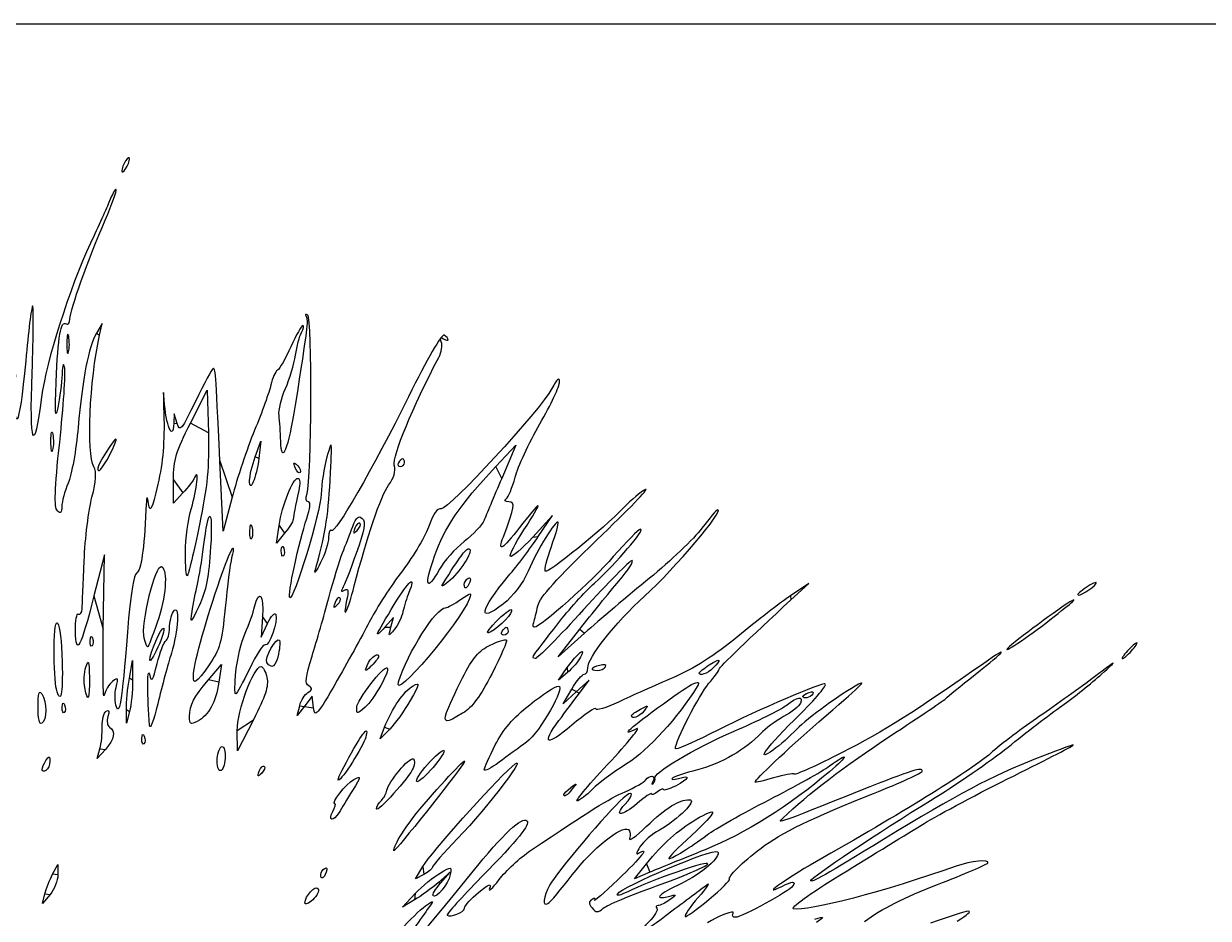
# Model space of a CAD drawing. Extents: x 759 to 1343, y 121 to 552.
# Drawn here: x 1064.9 to 1245.8, y 415.6 to 552.3 of the extents above; entities that cross this region are included whole.
import ezdxf

# ---------------------------------------------------------------- set-up
doc = ezdxf.new("R2010")
doc.units = 0
doc.layers.add('Ebene_1', color=7, linetype='CONTINUOUS')

msp = doc.modelspace()

# ---------------------------------------------------------------- linework, layer by layer
at = {"layer": 'Ebene_1', "color": 7}
for points in [[(759.149696, 336.765508), (759.149696, 552.287068), (1051.22584, 552.287068), (1343.30192, 552.287068), (1343.30192, 336.765508), (1343.30192, 121.243956), (1051.22584, 121.243956), (759.149696, 121.243956), (759.149696, 336.765508), (759.149696, 336.765508)], [(1081.02328, 531.632916), (1081.02328, 531.632916)], [(1076.44784, 504.69254), (1076.84264, 506.488556), (1075.96648, 504.991876)], [(1071.73616, 504.536076), (1071.7364, 504.536076)], [(1090.32144, 491.254252), (1092.90752, 496.311284), (1093.08112, 489.788908)], [(1088.30672, 491.222444), (1087.8532, 492.719124), (1087.7924, 491.25238)], [(1069.02584, 488.528572), (1069.02552, 488.528572)], [(1100.24392, 486.133892), (1101.0976, 488.528572), (1100.78344, 485.8921)], [(1136.95808, 484.637196), (1140.01896, 487.929892), (1137.87096, 482.841188)], [(1077.99944, 486.43326), (1077.99944, 486.43326)], [(1096.69912, 479.944204), (1095.33808, 474.758988), (1094.82608, 485.535068)], [(1123.02784, 485.235916), (1123.02784, 485.235916)], [(1106.33344, 484.461724), (1106.33344, 484.461724)], [(1089.19368, 480.622516), (1087.73536, 479.074316), (1087.73536, 482.635764)], [(1099.36192, 482.541868), (1099.36192, 482.541868)], [(1116.21696, 475.972356), (1116.21696, 475.972356)], [(1143.46552, 473.946804), (1145.6472, 477.153676), (1142.61312, 473.860988)], [(1099.41544, 474.75914), (1099.41528, 474.75914)], [(1104.72552, 474.459804), (1103.488, 472.963132), (1103.87952, 475.657148), (1103.87952, 475.657148)], [(1077.02344, 459.79222), (1077.18704, 471.166964), (1075.59632, 464.880916)], [(1089.56744, 471.516324), (1089.56744, 471.516324)], [(1104.21272, 471.81566), (1104.21264, 471.81566)], [(1127.62176, 470.955172), (1127.62176, 470.955172)], [(1128.88064, 466.677108), (1128.88064, 466.677108)], [(1132.15528, 466.641732), (1132.15528, 466.641748)], [(1182.04808, 464.272356), (1184.78632, 466.793772), (1181.97792, 464.895756)], [(1228.64224, 466.742428), (1228.64224, 466.742428)], [(1113.17448, 464.597612), (1113.17448, 464.597612)], [(1090.57984, 462.486412), (1090.57984, 462.486412)], [(1101.3376, 461.738076), (1101.1232, 458.595052), (1102.11848, 460.690396)], [(1120.94768, 460.091724), (1121.36448, 461.588404), (1120.02008, 460.091724)], [(1136.9816, 460.905676), (1136.9816, 460.905676)], [(1150.53832, 459.193548), (1146.51008, 455.601516), (1149.79168, 459.79222)], [(1221.6036, 461.211516), (1221.6036, 461.211516)], [(1075.00512, 458.046268), (1075.00504, 458.046268)], [(1083.26752, 458.416356), (1083.26752, 458.416356)], [(1118.92888, 459.193724), (1118.92888, 459.193724)], [(1137.93592, 459.49306), (1137.93592, 459.49306)], [(1234.07768, 456.499708), (1234.07768, 456.499708)], [(1081.01088, 452.30898), (1081.49808, 455.003004), (1081.49808, 452.009644)], [(1084.12736, 455.07958), (1084.12736, 455.07958)], [(1093.08344, 452.053284), (1095.0848, 454.404332), (1094.68496, 451.710308)], [(1102.0184, 454.73002), (1102.0184, 454.73002)], [(1117.55144, 454.703692), (1117.55144, 454.703692)], [(1090.77784, 452.671596), (1090.77784, 452.671596)], [(1097.29088, 453.356676), (1097.29048, 453.356676)], [(1147.91736, 453.200316), (1146.52896, 452.009668), (1147.88936, 453.937244), (1147.88936, 453.937244)], [(1153.72168, 454.049196), (1153.72168, 454.049196)], [(1168.05624, 453.138156), (1168.05624, 453.138156)], [(1069.8704, 450.638916), (1069.8704, 450.638916)], [(1074.18632, 450.88046), (1074.18632, 450.88046)], [(1122.12176, 451.76158), (1122.12176, 451.76158)], [(1149.7496, 450.03674), (1151.22248, 452.009492), (1149.23552, 450.213484), (1147.24856, 448.417468), (1148.58336, 450.662484)], [(1109.12848, 447.795284), (1108.9236, 449.567772), (1107.78368, 448.09462), (1106.64376, 446.621452), (1107.0208, 448.118132)], [(1183.87704, 449.550932), (1183.87704, 449.550932)], [(1067.05592, 447.933284), (1067.05592, 447.933284)], [(1070.74568, 447.868836), (1070.7456, 447.868836)], [(1081.03776, 447.220276), (1080.57328, 445.424268), (1080.54608, 447.519612), (1080.55056, 447.519612)], [(1115.726, 447.814172), (1115.726, 447.814196)], [(1129.45584, 447.070612), (1129.45584, 447.070612)], [(1084.08584, 445.124932), (1084.08584, 445.124932)], [(1090.21208, 446.450876), (1090.21208, 446.450876)], [(1099.9584, 445.965884), (1097.52224, 441.233596), (1097.49664, 444.304276), (1097.49672, 444.304276)], [(1157.71192, 446.600548), (1157.71192, 446.600548)], [(1120.7724, 444.52626), (1119.3124, 443.02958), (1119.99336, 444.818924), (1119.99336, 444.818924)], [(1077.34472, 441.449604), (1076.08152, 440.036276), (1076.50392, 441.532948), (1076.50392, 441.532948)], [(1082.91544, 443.079452), (1082.91544, 443.079452)], [(1114.52728, 440.18594), (1114.52728, 440.18594)], [(1067.6644, 438.354596), (1067.6644, 438.354596)], [(1094.42872, 439.666276), (1094.42872, 439.666276)], [(1100.85704, 438.116412), (1100.85704, 438.116412)], [(1135.21728, 438.318876), (1135.21728, 438.318876)], [(1154.06096, 439.138268), (1154.06096, 439.138268)], [(1124.87616, 436.602708), (1124.87616, 436.602708)], [(1147.36752, 434.574932), (1147.36752, 434.574932)], [(1112.07504, 431.954212), (1112.07504, 431.954212)], [(1118.76856, 432.371964), (1118.7684, 432.371964)], [(1122.06296, 427.6643), (1122.06296, 427.6643)], [(1069.27904, 422.359188), (1070.0816, 423.87214), (1070.0896, 422.292116)], [(1126.00152, 422.339236), (1124.71576, 421.662212), (1125.84944, 423.566716), (1125.84944, 423.566716)], [(1160.51624, 422.6905), (1158.14832, 421.68994), (1160.00344, 423.978388), (1160.00328, 423.978388)], [(1110.24952, 422.340132), (1110.24952, 422.340132)], [(1128.5504, 421.030812), (1130.02112, 422.674796), (1128.19784, 421.105948)], [(1068.90784, 419.298764), (1067.7224, 417.885428), (1068.10152, 419.365828), (1068.09728, 419.365828)], [(1107.8156, 417.977556), (1107.8156, 417.977556)], [(1124.54912, 418.449364), (1122.7236, 417.36162), (1124.68296, 419.429532), (1124.68296, 419.429532)]]:
    msp.add_lwpolyline(points, close=True, dxfattribs=at)
for points in [[(1081.02328, 531.632916), (1081.02328, 531.962188), (1080.75784, 531.827484), (1080.43344, 531.33358)], [(1080.43344, 531.33358), (1080.10904, 530.839676), (1079.8436, 530.166172), (1079.8436, 529.836908)], [(1080.43344, 530.136244), (1080.75784, 530.630148), (1081.02328, 531.303652), (1081.02328, 531.632916)], [(1079.8436, 529.836908), (1079.8436, 529.507636), (1080.10904, 529.64234), (1080.43344, 530.136244)], [(1077.31696, 522.292524), (1078.37224, 524.728604), (1079.13056, 526.8251), (1079.00216, 526.95142)], [(1079.00216, 526.95142), (1078.87376, 527.07774), (1078.41096, 526.2969), (1077.9736, 525.21622)], [(1077.9736, 525.21622), (1077.53632, 524.135532), (1076.23392, 521.230828), (1075.07936, 518.761308)], [(1071.92448, 507.201564), (1071.94048, 508.522356), (1074.712, 516.279116), (1077.31696, 522.292524)], [(1075.07936, 518.761308), (1071.87024, 511.897284), (1068.27784, 500.60574), (1067.59264, 495.229252)], [(1066.21984, 509.1673), (1066.04216, 508.994268), (1065.56968, 505.222644), (1065.16976, 500.785908)], [(1066.15184, 499.005164), (1066.36696, 504.767372), (1066.3976, 509.340332), (1066.21984, 509.1673)], [(1069.81648, 497.508492), (1070.12832, 504.643148), (1070.5312, 506.957876), (1071.37216, 506.446492)], [(1071.37216, 506.446492), (1071.6688, 506.266124), (1071.91736, 506.605908), (1071.92448, 507.201564)], [(1107.99144, 507.585468), (1108.352, 507.01146), (1108.21024, 505.85394), (1106.33048, 494.029228)], [(1108.2512, 507.788908), (1107.90632, 507.998636), (1107.78944, 507.907084), (1107.99144, 507.585468)], [(1108.14368, 480.530908), (1108.85104, 482.723756), (1108.94832, 507.365044), (1108.2512, 507.788908)], [(1071.7364, 504.536076), (1071.59088, 505.280772), (1071.46624, 504.81246), (1071.45952, 503.49538)], [(1075.96648, 504.991876), (1074.78168, 502.967796), (1073.85184, 498.170876), (1073.18128, 490.623772)], [(1107.49584, 506.18922), (1107.29832, 506.18922), (1106.48176, 504.732276), (1105.68136, 502.951572)], [(1106.38248, 501.64366), (1106.5912, 502.991276), (1107.00792, 504.565324), (1107.30848, 505.14154)], [(1107.30848, 505.14154), (1107.60904, 505.717764), (1107.69336, 506.18922), (1107.49584, 506.18922)], [(1129.08872, 504.705092), (1128.72104, 504.928692), (1126.45288, 501.02554), (1123.63, 495.311356)], [(1071.45952, 503.49538), (1071.45152, 502.178308), (1071.57184, 501.569012), (1071.72416, 502.141396)], [(1071.72416, 502.141396), (1071.87648, 502.713772), (1071.882, 503.79138), (1071.73616, 504.536076)], [(1075.58064, 484.603588), (1074.44512, 486.6911), (1074.92272, 497.753628), (1076.44784, 504.69254)], [(1128.26512, 501.324668), (1128.67648, 502.106492), (1128.85128, 503.160948), (1128.6536, 503.667892)], [(1128.6536, 503.667892), (1128.41768, 504.272716), (1128.5388, 504.440788), (1129.006, 504.156748)], [(1129.006, 504.156748), (1129.39752, 503.918668), (1129.71784, 503.858572), (1129.71784, 504.023204)], [(1129.71784, 504.023204), (1129.71784, 504.187844), (1129.43472, 504.494692), (1129.08872, 504.705092)], [(1105.68136, 502.951572), (1104.88096, 501.17086), (1103.95872, 499.551364), (1103.63192, 499.352676)], [(1104.84472, 496.554956), (1105.48168, 498.006124), (1106.17368, 500.296036), (1106.38248, 501.64366)], [(1121.46648, 484.867284), (1121.14304, 486.135092), (1124.32288, 493.832532), (1128.26512, 501.324668)], [(1065.16976, 500.785908), (1064.19536, 489.975268), (1063.2184, 488.63366), (1063.65504, 498.705828)], [(1070.3664, 488.389844), (1070.94224, 493.792724), (1071.28896, 498.862892), (1071.1368, 499.656892)], [(1071.1368, 499.656892), (1070.94672, 500.649004), (1070.82024, 500.351556), (1070.73232, 498.705828)], [(1093.81688, 499.596788), (1093.64952, 499.592788), (1092.44328, 497.37034), (1091.1364, 494.657748)], [(1094.82608, 485.535068), (1094.14384, 499.894004), (1094.16464, 499.604844), (1093.81688, 499.596788)], [(1067.59264, 495.229252), (1066.42952, 486.103396), (1065.73784, 487.916244), (1066.15184, 499.005164)], [(1070.73232, 498.705828), (1070.66192, 497.388756), (1070.36232, 495.098836), (1070.06656, 493.617124)], [(1103.63192, 499.352676), (1103.3052, 499.153996), (1102.84872, 498.144052), (1102.61744, 497.108364)], [(1143.71408, 491.166796), (1145.38696, 494.086412), (1146.74352, 496.977076), (1146.72872, 497.590508)], [(1146.72872, 497.590508), (1146.71032, 498.339836), (1146.32368, 498.001908), (1145.54936, 496.56074)], [(1070.06656, 493.617124), (1069.67576, 491.65962), (1069.60744, 492.723452), (1069.81648, 497.508492)], [(1086.32288, 494.814468), (1086.18328, 496.954716), (1086.15728, 496.011812), (1086.26528, 492.719124)], [(1102.61744, 497.108364), (1102.38624, 496.072676), (1101.26632, 492.953724), (1100.12864, 490.177356)], [(1103.87312, 492.419788), (1103.77048, 493.242956), (1104.20768, 495.10378), (1104.84472, 496.554956)], [(1145.54936, 496.56074), (1143.7896, 493.285444), (1129.7308, 478.004284), (1128.64848, 478.190396)], [(1087.7924, 491.25238), (1087.67064, 488.306908), (1086.57408, 490.964996), (1086.32288, 494.814468)], [(1091.1364, 494.657748), (1089.00304, 490.229732), (1088.71384, 489.8787), (1088.30672, 491.222444)], [(1106.33048, 494.029228), (1105.2544, 487.260116), (1104.23896, 484.722932), (1104.12904, 488.52842)], [(1123.63, 495.311356), (1118.17208, 484.263444), (1112.432, 474.30462), (1111.85128, 474.875956)], [(1086.26528, 492.719124), (1086.40408, 488.483868), (1086.13768, 485.331252), (1085.35472, 481.943044)], [(1104.12904, 488.52842), (1104.09064, 489.8455), (1103.97576, 491.596612), (1103.87312, 492.419788)], [(1073.18128, 490.623772), (1072.87416, 487.166444), (1072.18896, 483.336124), (1071.65864, 482.11194)], [(1087.73536, 482.635764), (1087.73536, 485.633324), (1088.1448, 486.997892), (1090.32144, 491.254252)], [(1139.92112, 483.002724), (1140.3344, 484.573348), (1142.04128, 488.247188), (1143.71408, 491.166796)], [(1069.29048, 487.174588), (1069.13816, 486.602204), (1069.01904, 487.211548), (1069.02584, 488.528572)], [(1069.02552, 488.528572), (1069.03352, 489.845652), (1069.15688, 490.313964), (1069.30248, 489.569268)], [(1069.30248, 489.569268), (1069.448, 488.82458), (1069.44248, 487.746972), (1069.29048, 487.174588)], [(1078.97424, 488.82794), (1078.64368, 488.82794), (1076.174, 484.937532), (1076.174, 484.416916)], [(1077.99944, 486.43326), (1078.6824, 487.750332), (1079.12104, 488.82794), (1078.97424, 488.82794)], [(1093.08112, 489.788908), (1093.21744, 484.66842), (1092.92288, 481.655052), (1091.71096, 475.768972)], [(1100.12864, 490.177356), (1098.99104, 487.400988), (1097.44776, 482.796068), (1096.69912, 479.944204)], [(1111.66976, 482.562172), (1111.99744, 488.859756), (1111.97784, 489.005196), (1111.1872, 486.13374)], [(1070.00696, 477.88998), (1069.49592, 478.392788), (1069.58816, 481.087972), (1070.3664, 488.389844)], [(1076.174, 484.416916), (1076.174, 483.475252), (1076.85664, 484.229268), (1077.99944, 486.43326)], [(1100.78344, 485.8921), (1100.4396, 483.006292), (1099.31008, 480.344116), (1099.36192, 482.541868)], [(1099.36192, 482.541868), (1099.37712, 483.200404), (1099.7744, 484.816812), (1100.24392, 486.133892)], [(1106.33344, 484.461724), (1106.00328, 485.314948), (1106.07312, 485.383716), (1106.67408, 484.79686)], [(1111.1872, 486.13374), (1110.73384, 484.487396), (1110.33816, 481.928076), (1110.30784, 480.446364)], [(1122.11512, 485.235916), (1121.90832, 484.906652), (1122.02904, 484.637244), (1122.38344, 484.637244)], [(1122.75952, 485.834588), (1122.61192, 485.834588), (1122.322, 485.565188), (1122.11512, 485.235916)], [(1122.38344, 484.637244), (1122.73792, 484.637244), (1123.02784, 484.906652), (1123.02784, 485.235916)], [(1123.02784, 485.235916), (1123.02784, 485.565188), (1122.90712, 485.834588), (1122.75952, 485.834588)], [(1075.28744, 479.958548), (1075.94736, 482.464124), (1076.03024, 483.777156), (1075.58064, 484.603588)], [(1090.48016, 478.296628), (1091.31328, 480.99878), (1091.7112, 484.773956), (1090.97112, 482.954956)], [(1107.0896, 483.723364), (1106.90224, 483.539044), (1106.562, 483.871308), (1106.33344, 484.461724)], [(1106.67408, 484.79686), (1107.08992, 484.390756), (1107.27688, 483.907692), (1107.0896, 483.723364)], [(1120.60832, 481.786796), (1121.41864, 482.870908), (1121.70944, 483.914756), (1121.46648, 484.867284)], [(1127.62176, 470.955172), (1129.12432, 475.301588), (1131.45576, 478.718196), (1136.95808, 484.637196)], [(1071.65864, 482.11194), (1071.1284, 480.887756), (1070.69456, 479.284812), (1070.69456, 478.549844)], [(1085.35472, 481.943044), (1084.45528, 478.050636), (1084.19248, 477.490036), (1083.95144, 478.949684)], [(1090.97112, 482.954956), (1090.79568, 482.523628), (1089.99576, 481.474028), (1089.19368, 480.622516)], [(1103.87952, 475.657148), (1104.32984, 478.755532), (1105.97032, 482.841204), (1106.764, 482.841204)], [(1106.764, 482.841204), (1107.06088, 482.841204), (1107.11592, 481.999612), (1106.88624, 480.971012)], [(1109.3668, 468.772284), (1110.85776, 473.762548), (1111.37208, 476.841876), (1111.66976, 482.562172)], [(1115.3644, 466.406188), (1117.2248, 473.754644), (1119.4224, 480.200332), (1120.60832, 481.786796)], [(1137.87096, 482.841188), (1136.6896, 480.042396), (1135.48472, 477.172324), (1135.19352, 476.463244)], [(1138.55112, 479.707196), (1138.89128, 479.9491), (1139.50784, 481.432092), (1139.92112, 483.002724)], [(1152.41888, 473.447156), (1157.16888, 477.993948), (1160.50752, 481.45094), (1159.83824, 481.129348)], [(1074.10096, 470.224252), (1074.24752, 473.656996), (1074.78144, 478.037428), (1075.28744, 479.958548)], [(1083.95144, 478.949684), (1083.71096, 480.40546), (1083.632, 480.235332), (1083.53448, 478.051684)], [(1110.30784, 480.446364), (1110.25344, 477.783524), (1106.07256, 463.99822), (1105.49248, 464.568908)], [(1106.88624, 480.971012), (1106.33232, 478.4895), (1106.09584, 477.279868), (1106.02312, 476.555156)], [(1108.35048, 479.24902), (1107.99344, 479.24902), (1107.90568, 479.793036), (1108.14368, 480.530908)], [(1138.94448, 479.258188), (1138.35656, 479.263788), (1138.19176, 479.451676), (1138.55112, 479.707196)], [(1159.83824, 481.129348), (1159.16888, 480.807756), (1157.66288, 479.554796), (1156.49152, 478.34498)], [(1070.69456, 478.549844), (1070.69456, 477.556556), (1070.51808, 477.387172), (1070.00696, 477.88998)], [(1083.53448, 478.051684), (1083.26384, 471.990892), (1082.79864, 468.803196), (1082.1248, 468.393492)], [(1089.56744, 471.516324), (1089.57544, 473.629132), (1089.98176, 476.680276), (1090.48016, 478.296628)], [(1092.34112, 472.364484), (1093.0852, 478.61046), (1093.78224, 478.61046), (1093.4216, 472.364484)], [(1108.10672, 476.704668), (1108.64056, 478.2765), (1108.73376, 479.24902), (1108.35048, 479.24902)], [(1128.64848, 478.190396), (1128.02072, 478.298332), (1127.4192, 477.467436), (1126.8144, 475.656996)], [(1138.12968, 473.933284), (1139.86696, 478.457068), (1139.98816, 479.248732), (1138.94448, 479.258188)], [(1143.41536, 478.650356), (1143.26616, 478.650356), (1142.0016, 477.1615), (1140.60512, 475.341788)], [(1141.2632, 474.961284), (1142.59608, 476.990268), (1143.56456, 478.650356), (1143.41536, 478.650356)], [(1156.49152, 478.34498), (1153.34424, 475.094388), (1144.92936, 468.274164), (1144.53936, 468.657852)], [(1159.70952, 464.855444), (1164.39472, 469.133916), (1171.94264, 478.051684), (1170.87872, 478.051684)], [(1170.87872, 478.051684), (1170.72016, 478.051684), (1169.62488, 476.77202), (1168.4448, 475.207996)], [(1099.41528, 474.75914), (1099.42728, 475.746948), (1099.56408, 476.07858), (1099.7184, 475.496092)], [(1106.02312, 476.555156), (1105.99032, 476.225884), (1105.40616, 475.28298), (1104.72552, 474.459804)], [(1105.49248, 464.568908), (1105.12944, 464.9261), (1106.90376, 473.162956), (1108.10672, 476.704668)], [(1115.11688, 475.475428), (1115.66984, 476.932068), (1116.01888, 477.22786), (1116.57832, 476.71374)], [(1116.21696, 475.972356), (1116.0296, 476.156684), (1115.68936, 475.82442), (1115.46088, 475.233996)], [(1116.57832, 476.71374), (1117.14864, 476.189548), (1116.9424, 474.995852), (1115.65744, 471.383652)], [(1115.80144, 474.89886), (1116.21736, 475.304964), (1116.40432, 475.788036), (1116.21696, 475.972356)], [(1135.19352, 476.463244), (1134.90224, 475.754164), (1133.53688, 474.282836), (1132.15928, 473.193636)], [(1146.47912, 476.128612), (1146.10664, 476.495116), (1143.4068, 472.079956), (1141.9096, 468.655644)], [(1145.46256, 472.43914), (1146.15592, 474.336252), (1146.61336, 475.996516), (1146.47912, 476.128612)], [(1091.71096, 475.768972), (1090.86184, 471.645316), (1090.03072, 468.137188), (1089.864, 467.973132)], [(1099.696, 473.700076), (1099.52928, 473.294756), (1099.40304, 473.771356), (1099.41544, 474.75914)], [(1099.7184, 475.496092), (1099.87264, 474.913604), (1099.86248, 474.105396), (1099.696, 473.700076)], [(1111.85128, 474.875956), (1111.63784, 475.086012), (1111.45592, 474.606828), (1111.44712, 473.8111)], [(1113.56328, 471.4663), (1114.01816, 472.61874), (1114.71728, 474.422852), (1115.11688, 475.475428)], [(1115.46088, 475.233996), (1115.13064, 474.380772), (1115.20048, 474.312012), (1115.80144, 474.89886)], [(1126.8144, 475.656996), (1126.31944, 474.175284), (1124.47024, 471.054332), (1122.7052, 468.72154)], [(1140.60512, 475.341788), (1137.98048, 471.921532), (1137.1828, 471.467692), (1138.12968, 473.933284)], [(1139.20928, 470.920252), (1139.006, 471.113828), (1139.93024, 472.932292), (1141.2632, 474.961284)], [(1152.05304, 466.854388), (1155.42384, 469.911364), (1159.83344, 475.058324), (1159.08168, 475.058324)], [(1159.08168, 475.058324), (1158.77056, 475.058324), (1156.89672, 473.17886), (1154.91768, 470.881732)], [(1168.4448, 475.207996), (1167.26472, 473.643964), (1163.65936, 470.209092), (1160.43288, 467.57494)], [(1091.40824, 466.677108), (1091.686, 467.829548), (1092.10576, 470.388868), (1092.34112, 472.364484)], [(1093.4216, 472.364484), (1093.16352, 467.893908), (1092.71896, 465.619708), (1091.66624, 463.38442)], [(1094.50576, 466.360996), (1096.2932, 471.648468), (1097.42264, 473.958012), (1096.628, 470.700668)], [(1104.21264, 471.81566), (1104.24144, 472.513084), (1104.38608, 472.65494), (1104.58032, 472.177356)], [(1111.44712, 473.8111), (1111.43832, 473.015364), (1110.88624, 471.2867), (1110.22016, 469.96962)], [(1132.15928, 473.193636), (1130.78168, 472.104428), (1129.07152, 470.19262), (1128.35888, 468.945164)], [(1138.93656, 467.960092), (1140.2276, 469.489004), (1142.2656, 472.18302), (1143.46552, 473.946804)], [(1142.61312, 473.860988), (1140.94432, 472.050004), (1139.41264, 470.726676), (1139.20928, 470.920252)], [(1143.3928, 463.384244), (1143.6688, 464.65582), (1146.3044, 467.59418), (1152.41888, 473.447156)], [(1144.53936, 468.657852), (1144.35384, 468.840444), (1144.76928, 470.542028), (1145.46256, 472.43914)], [(1089.864, 467.973132), (1089.69728, 467.809076), (1089.56376, 469.403516), (1089.56744, 471.516324)], [(1096.628, 470.700668), (1096.4048, 469.785572), (1095.96088, 466.33958), (1095.64168, 463.042924)], [(1104.53232, 471.0299), (1104.33008, 470.830972), (1104.18632, 471.184564), (1104.21272, 471.81566)], [(1104.58032, 472.177356), (1104.75608, 471.745196), (1104.73448, 471.228844), (1104.53232, 471.0299)], [(1111.46704, 464.581588), (1112.16504, 467.21574), (1113.10832, 470.31386), (1113.56328, 471.4663)], [(1115.65744, 471.383652), (1114.74672, 468.823612), (1113.79888, 466.406284), (1113.55112, 466.011812)], [(1128.35888, 468.945164), (1126.3284, 465.390732), (1126.004, 466.275396), (1127.62176, 470.955172)], [(1128.88064, 466.677108), (1131.50696, 470.91526), (1132.35184, 472.065148), (1132.83944, 472.065148)], [(1132.83944, 472.065148), (1133.71048, 472.065148), (1131.85784, 468.947708), (1129.99328, 467.27578)], [(1154.91768, 470.881732), (1151.77848, 467.238052), (1143.79472, 460.091548), (1142.86336, 460.091548)], [(1073.78576, 462.899908), (1073.81296, 463.495556), (1073.9544, 466.791516), (1074.10096, 470.224252)], [(1083.26752, 458.416356), (1082.70888, 460.51798), (1085.00504, 469.921316), (1085.93824, 469.35386)], [(1085.93824, 469.35386), (1086.9144, 468.760324), (1086.58632, 464.712988), (1085.24552, 460.806644)], [(1110.22016, 469.96962), (1109.55408, 468.652548), (1109.17008, 468.11374), (1109.3668, 468.772284)], [(1122.7052, 468.72154), (1120.94008, 466.388748), (1118.75232, 463.021228), (1117.84352, 461.238156)], [(1141.9096, 468.655644), (1141.09944, 466.802788), (1139.62264, 464.851332), (1138.14888, 463.686068)], [(1157.78464, 470.268956), (1157.44016, 470.268956), (1154.1092, 466.901436), (1150.38256, 462.785572)], [(1155.74216, 467.125932), (1157.21, 468.854596), (1158.12912, 470.268956), (1157.78464, 470.268956)], [(1082.1248, 468.393492), (1081.70936, 468.140868), (1081.19768, 465.260508), (1080.89704, 461.481612)], [(1121.47488, 463.569188), (1123.72616, 467.277332), (1124.86296, 468.215964), (1123.70128, 465.407468)], [(1129.99328, 467.27578), (1129.0752, 466.452604), (1128.57456, 466.183204), (1128.88064, 466.677108)], [(1132.15528, 466.641748), (1132.15528, 466.95158), (1132.42592, 467.369684), (1132.7568, 467.570852)], [(1132.99592, 467.007508), (1132.59136, 465.970348), (1132.15528, 465.780588), (1132.15528, 466.641732)], [(1132.7568, 467.570852), (1133.10168, 467.780588), (1133.20368, 467.540292), (1132.99592, 467.007508)], [(1138.14888, 463.686068), (1134.06376, 460.456212), (1134.4724, 462.67334), (1138.93656, 467.960092)], [(1146.43688, 460.609084), (1148.04896, 462.704716), (1150.57624, 465.515092), (1152.05304, 466.854388)], [(1149.79168, 459.79222), (1151.59656, 462.0971), (1154.27432, 465.397276), (1155.74216, 467.125932)], [(1160.43288, 467.57494), (1157.2064, 464.940788), (1152.75384, 461.169156), (1150.53832, 459.193548)], [(1228.64224, 466.742428), (1228.86944, 467.104092), (1228.33704, 466.936948), (1227.45912, 466.371028)], [(1090.57984, 462.486412), (1090.75768, 463.638852), (1091.1304, 465.524668), (1091.40824, 466.677108)], [(1090.77784, 452.671596), (1090.77784, 454.123796), (1092.47184, 460.344604), (1094.50576, 466.360996)], [(1100.14032, 463.234748), (1100.80856, 466.009012), (1101.56448, 465.064052), (1101.3376, 461.738076)], [(1113.55112, 466.011812), (1113.25248, 465.536444), (1113.35936, 465.45198), (1113.86816, 465.761324)], [(1114.19528, 464.207484), (1113.45872, 460.828004), (1114.40072, 462.599524), (1115.3644, 466.406188)], [(1113.86816, 465.761324), (1114.45744, 466.119668), (1114.53344, 465.758924), (1114.19528, 464.207484)], [(1123.70128, 465.407468), (1123.3772, 464.62406), (1122.96816, 463.309588), (1122.79216, 462.486412)], [(1131.60056, 464.320108), (1133.19848, 465.43958), (1133.32512, 465.453588), (1132.95368, 464.46978)], [(1225.86304, 465.090524), (1225.86304, 464.65746), (1228.20808, 466.051332), (1228.64224, 466.742428)], [(1227.45912, 466.371028), (1226.58128, 465.8051), (1225.86304, 465.228868), (1225.86304, 465.090524)], [(1069.50736, 456.799036), (1069.52096, 463.193764), (1070.60808, 461.432428), (1070.7524, 454.781844)], [(1075.59632, 464.880916), (1073.592, 456.960628), (1072.84016, 455.525668), (1072.78048, 459.506532)], [(1087.73536, 462.486388), (1088.70024, 463.9553), (1088.47792, 459.454716), (1087.42088, 456.11942)], [(1091.66624, 463.38442), (1090.35304, 460.595836), (1090.27872, 460.534404), (1090.57984, 462.486412)], [(1098.68704, 459.193724), (1099.26824, 460.510796), (1099.92224, 462.32926), (1100.14032, 463.234748)], [(1108.91016, 455.694508), (1109.6184, 457.948252), (1110.76896, 461.947428), (1111.46704, 464.581588)], [(1112.4184, 463.859252), (1112.08816, 463.006028), (1112.15808, 462.93726), (1112.75904, 463.524116)], [(1113.17448, 464.597612), (1112.98712, 464.781932), (1112.64688, 464.449668), (1112.4184, 463.859252)], [(1112.75904, 463.524116), (1113.17488, 463.93022), (1113.36184, 464.413284), (1113.17448, 464.597612)], [(1118.92888, 459.193724), (1119.06808, 459.522988), (1120.21376, 461.491956), (1121.47488, 463.569188)], [(1132.95368, 464.46978), (1131.56744, 460.798292), (1121.09616, 448.513148), (1122.12176, 451.76158)], [(1129.27704, 463.085084), (1129.58536, 463.085084), (1130.63096, 463.640844), (1131.60056, 464.320108)], [(1142.76872, 460.839892), (1142.8976, 461.251476), (1143.1784, 462.396436), (1143.3928, 463.384244)], [(1151.01496, 453.883676), (1151.01496, 455.468988), (1155.16352, 460.704092), (1159.70952, 464.855444)], [(1171.0952, 453.686068), (1171.0952, 453.973012), (1175.77024, 458.491572), (1182.04808, 464.272356)], [(1181.97792, 464.895756), (1180.43328, 463.851844), (1176.82576, 461.064188), (1173.9612, 458.700956)], [(1224.646, 463.965092), (1223.48216, 463.315652), (1216.02032, 457.77258), (1215.2144, 456.958756)], [(1221.6036, 461.211516), (1225.39392, 464.190092), (1225.94808, 464.691644), (1224.646, 463.965092)], [(1072.78048, 459.506532), (1072.75648, 461.111772), (1072.96176, 462.2883), (1073.2368, 462.121028)], [(1073.2368, 462.121028), (1073.51192, 461.953756), (1073.75896, 462.304252), (1073.78576, 462.899908)], [(1080.89704, 461.481612), (1079.93752, 449.42142), (1079.53704, 446.516524), (1079.02712, 447.917556)], [(1087.13624, 459.977372), (1087.14424, 460.863428), (1087.41096, 461.992484), (1087.73536, 462.486388)], [(1095.64168, 463.042924), (1095.13816, 457.843668), (1094.81368, 456.6951), (1093.19448, 454.379668)], [(1103.38392, 462.042628), (1103.76112, 461.004924), (1102.3516, 457.020116), (1101.73912, 457.392548)], [(1102.11848, 460.690396), (1102.66592, 461.842844), (1103.23536, 462.45134), (1103.38392, 462.042628)], [(1122.79216, 462.486412), (1122.61624, 461.663236), (1122.03544, 460.450932), (1121.5016, 459.792396)], [(1122.12176, 451.76158), (1123.5384, 456.248716), (1127.85832, 463.085084), (1129.27704, 463.085084)], [(1139.36112, 462.780452), (1139.76264, 462.385388), (1137.60904, 460.116236), (1136.11728, 459.362516)], [(1136.9816, 460.905676), (1138.13008, 462.094484), (1139.20088, 462.938132), (1139.36112, 462.780452)], [(1150.38256, 462.785572), (1146.65584, 458.669708), (1143.32336, 455.30218), (1142.97688, 455.30218)], [(1077.1604, 449.721004), (1076.99512, 449.00406), (1076.93344, 453.536108), (1077.02344, 459.79222)], [(1085.24552, 460.806644), (1084.54544, 458.7671), (1083.8928, 457.098372), (1083.79528, 457.098372)], [(1084.12736, 455.07958), (1084.06576, 456.04174), (1085.9248, 460.27662), (1086.26248, 459.944364)], [(1086.26248, 459.944364), (1086.4172, 459.79214), (1086.00976, 458.483364), (1085.35704, 457.035972)], [(1086.57952, 458.033532), (1086.88056, 458.21658), (1087.13112, 459.091316), (1087.13624, 459.977372)], [(1117.84352, 461.238156), (1116.93472, 459.455084), (1114.64816, 455.30218), (1112.76224, 452.009492)], [(1120.02008, 460.091724), (1119.28064, 459.268556), (1118.7896, 458.864452), (1118.92888, 459.193724)], [(1121.5016, 459.792396), (1120.55592, 458.625908), (1120.5416, 458.63362), (1120.94768, 460.091724)], [(1136.11728, 459.362516), (1135.36312, 458.981476), (1135.69472, 459.573636), (1136.9816, 460.905676)], [(1137.93592, 459.49306), (1138.1428, 459.822324), (1138.43272, 460.091724), (1138.58032, 460.091724)], [(1138.58032, 460.091724), (1138.72792, 460.091724), (1138.84864, 459.822324), (1138.84864, 459.49306)], [(1142.86336, 460.091548), (1142.6824, 460.091548), (1142.63984, 460.428308), (1142.76872, 460.839892)], [(1142.92648, 456.050524), (1143.24512, 456.462108), (1144.8248, 458.51346), (1146.43688, 460.609084)], [(1215.2144, 456.958756), (1214.05232, 455.785204), (1218.27576, 458.596444), (1221.6036, 461.211516)], [(1075.32464, 457.260508), (1075.12248, 457.06158), (1074.97864, 457.415172), (1075.00512, 458.046268)], [(1075.00504, 458.046268), (1075.03464, 458.743692), (1075.1784, 458.88554), (1075.37264, 458.407964)], [(1075.37264, 458.407964), (1075.54848, 457.975804), (1075.5268, 457.459452), (1075.32464, 457.260508)], [(1083.79528, 457.098372), (1083.69768, 457.098372), (1083.46016, 457.691468), (1083.26752, 458.416356)], [(1085.2516, 454.555844), (1085.68096, 456.285524), (1086.27848, 457.850484), (1086.57952, 458.033532)], [(1097.29048, 453.356676), (1097.47736, 455.24998), (1098.10584, 457.876644), (1098.68704, 459.193724)], [(1102.0184, 454.73002), (1101.62224, 455.360596), (1103.43064, 458.618732), (1103.9132, 458.143948)], [(1103.9132, 458.143948), (1104.05616, 458.003332), (1104, 457.037052), (1103.78856, 455.996652)], [(1136.124, 457.3639), (1137.34224, 457.93266), (1138.45832, 458.28062), (1138.60416, 458.137132)], [(1138.60416, 458.137132), (1138.75, 457.993652), (1137.76096, 455.697564), (1136.40632, 453.034708)], [(1138.20424, 458.894388), (1137.84984, 458.894388), (1137.72912, 459.163788), (1137.93592, 459.49306)], [(1138.84864, 459.49306), (1138.84864, 459.163788), (1138.55864, 458.894388), (1138.20424, 458.894388)], [(1173.9612, 458.700956), (1170.46672, 455.818084), (1167.186, 453.7359), (1163.99128, 452.373308)], [(1069.8704, 450.638916), (1069.66512, 451.392828), (1069.50176, 454.164884), (1069.50736, 456.799036)], [(1085.35704, 457.035972), (1084.7044, 455.58858), (1084.15104, 454.708204), (1084.12736, 455.07958)], [(1087.42088, 456.11942), (1086.9132, 454.517588), (1085.98296, 451.051772), (1085.35368, 448.41762)], [(1101.73912, 457.392548), (1101.46304, 457.560412), (1100.40424, 455.946484), (1099.38616, 453.806036)], [(1103.78856, 455.996652), (1103.39816, 454.076076), (1102.7296, 453.59774), (1102.0184, 454.73002)], [(1131.89496, 452.373708), (1133.46112, 455.449948), (1134.40168, 456.559788), (1136.124, 457.3639)], [(1142.97688, 455.30218), (1142.56976, 455.30218), (1142.55192, 455.566732), (1142.92648, 456.050524)], [(1147.88936, 453.937244), (1149.47504, 456.184116), (1150.87368, 457.273324), (1149.91856, 455.51758)], [(1210.1908, 452.870212), (1214.92488, 456.604396), (1215.57512, 457.457164), (1211.49664, 454.582716)], [(1233.46912, 456.499708), (1232.86344, 455.841172), (1232.50472, 455.302364), (1232.67208, 455.302364)], [(1232.67208, 455.302364), (1232.83936, 455.302364), (1233.47192, 455.841172), (1234.07768, 456.499708)], [(1234.8748, 457.697052), (1234.70744, 457.697052), (1234.07488, 457.158244), (1233.46912, 456.499708)], [(1234.07768, 456.499708), (1234.68336, 457.158244), (1235.04208, 457.697052), (1234.8748, 457.697052)], [(1070.7524, 454.781844), (1070.86152, 449.75386), (1070.53232, 448.207764), (1069.8704, 450.638916)], [(1074.36736, 454.023476), (1074.75776, 455.293764), (1074.86264, 454.988444), (1074.90472, 452.458676)], [(1084.08584, 445.124932), (1083.73384, 449.384684), (1083.7264, 454.216396), (1084.07384, 452.907652)], [(1084.07384, 452.907652), (1084.41632, 451.617036), (1084.57848, 451.843964), (1085.2516, 454.555844)], [(1093.19448, 454.379668), (1091.1664, 451.479532), (1090.77784, 451.20486), (1090.77784, 452.671596)], [(1108.3988, 451.124756), (1107.78536, 451.49778), (1107.89264, 452.456428), (1108.91016, 455.694508)], [(1115.726, 447.814196), (1115.726, 448.934772), (1119.90976, 454.378972), (1120.40016, 453.896508)], [(1117.13152, 453.506348), (1117.00424, 453.506348), (1117.19312, 454.045148), (1117.55144, 454.703692)], [(1118.46416, 454.703692), (1117.8584, 454.045148), (1117.25872, 453.506348), (1117.13152, 453.506348)], [(1117.55144, 454.703692), (1117.90968, 455.362228), (1118.50936, 455.901028), (1118.88416, 455.901028)], [(1118.88416, 455.901028), (1119.25888, 455.901028), (1119.06992, 455.362228), (1118.46416, 454.703692)], [(1149.91856, 455.51758), (1149.58152, 454.897932), (1148.68096, 453.855172), (1147.91736, 453.200316)], [(1152.8448, 454.278708), (1151.424, 453.913148), (1151.2444, 453.506356), (1152.50384, 453.506356)], [(1153.72168, 454.049196), (1153.9092, 454.347756), (1153.51464, 454.451036), (1152.8448, 454.278708)], [(1168.05624, 453.138156), (1168.05624, 453.264924), (1168.7408, 453.80994), (1169.57752, 454.3493)], [(1169.57752, 454.3493), (1171.30472, 455.462764), (1171.55648, 455.239596), (1170.14256, 453.848444)], [(1211.49664, 454.582716), (1201.33904, 447.42378), (1196.11056, 444.126124), (1189.89736, 440.959828)], [(1229.51048, 452.944812), (1232.06376, 455.250772), (1231.99032, 455.221844), (1228.4232, 452.516452)], [(1074.18632, 450.88046), (1074.01912, 451.7411), (1074.10056, 453.15546), (1074.36736, 454.023476)], [(1074.90472, 452.458676), (1074.96152, 449.047668), (1074.66784, 448.402508), (1074.18632, 450.88046)], [(1078.98552, 450.910908), (1079.36752, 452.419684), (1079.3068, 452.520228), (1078.43816, 451.816348)], [(1097.24288, 449.914324), (1097.08216, 449.914324), (1097.1036, 451.46338), (1097.29088, 453.356676)], [(1099.38616, 453.806036), (1098.36808, 451.665596), (1097.4036, 449.914324), (1097.24288, 449.914324)], [(1097.49672, 444.304276), (1097.47112, 447.352356), (1099.96672, 454.105028), (1101.1184, 454.105028)], [(1102.01424, 452.401596), (1102.30192, 451.112796), (1101.80152, 449.546284), (1099.9584, 445.965884)], [(1101.1184, 454.105028), (1101.402, 454.105028), (1101.80504, 453.338484), (1102.01424, 452.401596)], [(1120.40016, 453.896508), (1120.84864, 453.455252), (1118.40576, 449.119844), (1117.00768, 447.875852)], [(1129.45584, 447.070612), (1129.6896, 447.811468), (1130.7872, 450.19786), (1131.89496, 452.373708)], [(1136.40632, 453.034708), (1134.66688, 449.615572), (1133.34664, 447.830388), (1131.91256, 446.95838)], [(1148.58336, 450.662484), (1149.31752, 451.897244), (1150.16496, 452.9075), (1150.46656, 452.9075)], [(1150.46656, 452.9075), (1150.76824, 452.9075), (1151.01496, 453.34678), (1151.01496, 453.883676)], [(1152.50384, 453.506356), (1152.98608, 453.506356), (1153.53408, 453.750628), (1153.72168, 454.049196)], [(1163.99128, 452.373308), (1161.37232, 451.25634), (1157.65512, 449.594076), (1155.7308, 448.679404)], [(1161.6796, 447.76998), (1166.6012, 451.414484), (1168.62768, 452.517268), (1167.73216, 451.063756)], [(1170.14256, 453.848444), (1169.26968, 452.989676), (1168.05624, 452.576564), (1168.05624, 453.138156)], [(1169.48232, 451.497244), (1170.36944, 452.53258), (1171.0952, 453.517548), (1171.0952, 453.686068)], [(1205.77928, 449.269092), (1205.94656, 449.467812), (1207.93184, 451.088316), (1210.1908, 452.870212)], [(1228.4232, 452.516452), (1226.31912, 450.9207), (1222.54256, 448.215484), (1220.03072, 446.504852)], [(1223.42552, 448.089388), (1225.26624, 449.399716), (1228.00448, 451.58466), (1229.51048, 452.944812)], [(1067.05592, 447.933284), (1067.06392, 450.012828), (1067.22904, 450.562932), (1067.65512, 449.9143)], [(1078.43816, 451.816348), (1077.90072, 451.380852), (1077.32576, 450.437948), (1077.1604, 449.721004)], [(1079.02712, 447.917556), (1078.76768, 448.630404), (1078.74872, 449.977412), (1078.98552, 450.910908)], [(1080.55056, 447.519612), (1080.53536, 448.672052), (1080.74288, 450.827268), (1081.01088, 452.30898)], [(1081.49808, 452.009644), (1081.49808, 450.3633), (1081.2932, 448.208084), (1081.03776, 447.220276)], [(1090.21208, 446.450876), (1090.27128, 448.355068), (1090.78048, 449.34802), (1093.08344, 452.053284)], [(1094.68496, 451.710308), (1094.2268, 448.62398), (1093.13648, 446.64518), (1091.38632, 445.723596)], [(1108.28648, 450.133756), (1108.98848, 450.543708), (1109.01208, 450.751852), (1108.3988, 451.124756)], [(1112.76224, 452.009492), (1109.67376, 446.617028), (1109.31304, 446.198724), (1109.12848, 447.795284)], [(1119.99336, 444.818924), (1121.05464, 447.607724), (1123.01712, 450.465156), (1124.35488, 451.16958)], [(1124.35488, 451.16958), (1125.43608, 451.73886), (1125.3852, 451.485388), (1123.9028, 448.916988)], [(1146.51096, 451.111684), (1147.72328, 451.111684), (1143.74592, 444.089108), (1141.67024, 442.564596)], [(1142.1652, 448.267996), (1144.15664, 449.832028), (1146.11224, 451.111684), (1146.51096, 451.111684)], [(1167.73216, 451.063756), (1164.74104, 446.208652), (1160.39128, 441.44082), (1156.92712, 439.2203)], [(1164.40184, 441.562036), (1164.40184, 442.70546), (1168.03208, 449.804564), (1169.48232, 451.497244)], [(1187.15264, 451.450412), (1185.37968, 451.106372), (1175.62848, 446.838372), (1169.7164, 443.81874)], [(1192.3924, 451.3909), (1189.72472, 449.964828), (1184.55848, 446.20902), (1182.9608, 444.534268)], [(1183.54272, 446.931932), (1186.338, 449.716772), (1187.82776, 451.581404), (1187.15264, 451.450412)], [(1186.30752, 445.626172), (1192.73304, 451.18858), (1193.66416, 452.07074), (1192.3924, 451.3909)], [(1067.65512, 449.9143), (1068.42888, 448.736284), (1068.42888, 445.894764), (1067.65512, 445.424268)], [(1107.0208, 448.118132), (1107.22808, 448.941308), (1107.79768, 449.848332), (1108.28648, 450.133756)], [(1123.9028, 448.916988), (1122.98408, 447.32526), (1121.57544, 445.349428), (1120.7724, 444.52626)], [(1146.6236, 445.846044), (1147.53288, 447.065916), (1148.93952, 448.951724), (1149.7496, 450.03674)], [(1181.33, 448.161252), (1183.07, 449.507836), (1183.96752, 449.65158), (1183.52328, 448.512508)], [(1183.87704, 449.550932), (1183.87704, 449.68034), (1184.302, 449.946652), (1184.82144, 450.142748)], [(1185.394, 449.907468), (1185.03664, 449.338604), (1183.87704, 449.06606), (1183.87704, 449.550932)], [(1184.82144, 450.142748), (1185.36288, 450.347188), (1185.6072, 450.246828), (1185.394, 449.907468)], [(1197.2604, 443.49582), (1201.7784, 446.472404), (1205.61192, 449.07038), (1205.77928, 449.269092)], [(1067.65512, 445.424268), (1067.2812, 445.196932), (1067.05024, 446.164348), (1067.05592, 447.933284)], [(1071.0652, 447.083084), (1070.86304, 446.884148), (1070.7192, 447.23774), (1070.74568, 447.868836)], [(1070.7456, 447.868836), (1070.7752, 448.56626), (1070.91896, 448.708116), (1071.1132, 448.230532)], [(1071.1132, 448.230532), (1071.28904, 447.798372), (1071.26736, 447.28202), (1071.0652, 447.083084)], [(1076.85744, 444.941828), (1076.81984, 445.993532), (1077.09032, 447.037524), (1077.4592, 447.261812)], [(1077.4592, 447.261812), (1077.9048, 447.53278), (1077.9976, 447.259412), (1077.73568, 446.447676)], [(1085.35368, 448.41762), (1084.7244, 445.783468), (1084.15384, 444.301756), (1084.08584, 445.124932)], [(1117.00768, 447.875852), (1115.79608, 446.797796), (1115.726, 446.79442), (1115.726, 447.814172)], [(1131.91256, 446.95838), (1129.33064, 445.388388), (1128.9308, 445.406652), (1129.45584, 447.070612)], [(1136.89056, 442.13162), (1138.04312, 444.426308), (1139.64184, 446.286228), (1142.1652, 448.267996)], [(1152.232, 447.626476), (1152.232, 447.962044), (1150.58904, 446.836284), (1148.58104, 445.12478)], [(1155.7308, 448.679404), (1153.8064, 447.764724), (1152.232, 447.290916), (1152.232, 447.626476)], [(1158.47256, 444.602596), (1155.99752, 443.306292), (1157.03368, 444.329588), (1161.6796, 447.76998)], [(1157.71192, 446.600548), (1157.71192, 446.753596), (1158.328, 447.201804), (1159.08104, 447.596564)], [(1159.61504, 447.318292), (1158.83744, 446.39094), (1157.71192, 445.966436), (1157.71192, 446.600548)], [(1159.08104, 447.596564), (1160.32248, 448.247396), (1160.37224, 448.221444), (1159.61504, 447.318292)], [(1173.37752, 444.222956), (1176.9308, 445.753988), (1180.50944, 447.52622), (1181.33, 448.161252)], [(1179.3732, 441.37506), (1176.4848, 439.33338), (1178.17048, 441.5799), (1183.54272, 446.931932)], [(1183.52328, 448.512508), (1183.35088, 448.070668), (1182.18144, 447.140436), (1180.92432, 446.445332)], [(1215.21088, 441.801956), (1217.88832, 443.949708), (1221.58488, 446.779052), (1223.42552, 448.089388)], [(1077.73568, 446.447676), (1077.51888, 445.775612), (1077.6264, 445.052468), (1077.97472, 444.840692)], [(1091.38632, 445.723596), (1090.3312, 445.168044), (1090.17496, 445.264788), (1090.21208, 446.450876)], [(1114.52728, 440.18594), (1116.75976, 444.214916), (1117.63472, 445.268196), (1117.11032, 443.295292)], [(1148.58104, 445.12478), (1144.7216, 441.835276), (1143.86856, 442.149636), (1146.6236, 445.846044)], [(1176.57168, 436.442772), (1176.57168, 436.826564), (1181.36024, 441.343428), (1186.30752, 445.626172)], [(1180.92432, 446.445332), (1179.66728, 445.750228), (1178.10552, 444.598668), (1177.45368, 443.886308)], [(1220.03072, 446.504852), (1217.51896, 444.794228), (1214.14608, 442.234916), (1212.53552, 440.817484)], [(1076.50392, 441.532948), (1076.73624, 442.356124), (1076.89536, 443.890116), (1076.85744, 444.941828)], [(1077.97472, 444.840692), (1078.95856, 444.242444), (1078.72704, 442.996204), (1077.34472, 441.449604)], [(1082.91544, 443.079452), (1082.94504, 443.776868), (1083.0888, 443.918724), (1083.28304, 443.441148)], [(1083.28304, 443.441148), (1083.45888, 443.008988), (1083.4372, 442.492636), (1083.23504, 442.293692)], [(1117.11032, 443.295292), (1116.73104, 441.868412), (1113.44776, 436.74358), (1112.91288, 436.74358)], [(1154.06096, 439.138268), (1157.24032, 442.538044), (1159.22552, 444.996996), (1158.47256, 444.602596)], [(1161.25912, 436.991852), (1160.81952, 437.745812), (1167.24904, 441.582308), (1173.37752, 444.222956)], [(1169.7164, 443.81874), (1166.79336, 442.325772), (1164.40184, 441.310252), (1164.40184, 441.562036)], [(1177.45368, 443.886308), (1175.26664, 441.496004), (1171.35032, 439.24102), (1167.8036, 438.32978)], [(1182.9608, 444.534268), (1181.9568, 443.481796), (1180.34232, 442.060148), (1179.3732, 441.37506)], [(1180.83112, 430.953044), (1184.60408, 434.567156), (1190.248, 438.87594), (1197.2604, 443.49582)], [(1083.23504, 442.293692), (1083.03288, 442.094764), (1082.88904, 442.448356), (1082.91544, 443.079452)], [(1094.42872, 439.666276), (1094.42872, 440.654084), (1094.70256, 441.628788), (1095.03728, 441.832284)], [(1095.03728, 441.832284), (1095.39128, 442.047548), (1095.64576, 441.451164), (1095.64576, 440.406268)], [(1126.96664, 439.596068), (1128.12888, 440.825988), (1129.0832, 441.562884), (1129.08728, 441.233612)], [(1139.46168, 438.838916), (1142.67136, 441.735236), (1135.72704, 432.561316), (1131.1356, 427.839548)], [(1135.21728, 438.318876), (1135.22848, 438.604908), (1135.98096, 440.320644), (1136.89056, 442.13162)], [(1141.67024, 442.564596), (1140.6204, 441.793492), (1138.73456, 440.40574), (1137.47952, 439.480708)], [(1203.34536, 433.622988), (1207.194, 435.973668), (1212.53352, 439.654196), (1215.21088, 441.801956)], [(1216.12368, 437.426716), (1221.31104, 439.996428), (1225.38432, 442.106292), (1225.17536, 442.115308)], [(1225.17536, 442.115308), (1224.96648, 442.124348), (1222.36512, 441.171724), (1219.39472, 439.998412)], [(1067.6644, 438.354596), (1067.6724, 438.62098), (1067.9392, 439.243036), (1068.2636, 439.73694)], [(1068.2636, 439.73694), (1068.77192, 440.510836), (1068.85472, 440.495028), (1068.8628, 439.622604)], [(1095.64576, 440.406268), (1095.64576, 439.41846), (1095.37192, 438.443764), (1095.03728, 438.24026)], [(1112.91288, 436.74358), (1112.75176, 436.74358), (1113.47824, 438.292644), (1114.52728, 440.18594)], [(1120.34504, 435.198692), (1120.52688, 436.417564), (1123.7844, 440.316236), (1124.3392, 439.978916)], [(1124.3392, 439.978916), (1124.59256, 439.824868), (1124.60648, 439.203044), (1124.3704, 438.597076)], [(1129.08728, 441.233612), (1129.09848, 440.337636), (1124.90272, 435.7237), (1124.87616, 436.602708)], [(1125.39464, 432.304004), (1128.6964, 436.286564), (1133.10832, 440.940492), (1132.07616, 439.352044)], [(1189.89736, 440.959828), (1186.01504, 438.981356), (1182.70592, 437.493188), (1182.54368, 437.652796)], [(1212.53552, 440.817484), (1209.77304, 438.386372), (1199.92656, 432.268924), (1186.91608, 424.900564)], [(1187.94376, 438.906364), (1190.95024, 441.124732), (1190.94488, 440.591372), (1187.93496, 438.028284)], [(1219.39472, 439.998412), (1212.75008, 437.373788), (1207.37024, 434.518292), (1196.34768, 427.765524)], [(1068.2636, 438.24026), (1067.92896, 438.036764), (1067.65928, 438.088212), (1067.6644, 438.354596)], [(1068.8628, 439.622604), (1068.8708, 439.065812), (1068.59824, 438.443764), (1068.2636, 438.24026)], [(1095.03728, 438.24026), (1094.6832, 438.025004), (1094.42872, 438.62138), (1094.42872, 439.666276)], [(1101.19768, 437.781276), (1100.59672, 437.194428), (1100.5268, 437.263188), (1100.85704, 438.116412)], [(1100.85704, 438.116412), (1101.08552, 438.706836), (1101.42576, 439.0391), (1101.61312, 438.854772)], [(1101.61312, 438.854772), (1101.80048, 438.670444), (1101.61352, 438.18738), (1101.19768, 437.781276)], [(1124.3704, 438.597076), (1123.84784, 437.256892), (1118.76856, 431.612492), (1118.76856, 432.371964)], [(1132.07616, 439.352044), (1130.79384, 437.378644), (1121.71384, 425.967508), (1121.42584, 425.967508)], [(1124.87616, 436.602708), (1124.86336, 437.019124), (1125.80432, 438.36614), (1126.96664, 439.596068)], [(1125.84944, 423.566716), (1127.09384, 425.6573), (1136.29888, 435.984772), (1139.46168, 438.838916)], [(1137.47952, 439.480708), (1136.22456, 438.555668), (1135.20648, 438.032836), (1135.21728, 438.318876)], [(1149.50408, 433.59742), (1148.83096, 433.245108), (1150.8816, 435.738484), (1154.06096, 439.138268)], [(1156.92712, 439.2203), (1154.7608, 437.83166), (1152.47976, 436.142556), (1151.85808, 435.466748)], [(1167.8036, 438.32978), (1165.86832, 437.832564), (1164.10608, 437.238836), (1163.8876, 437.010388)], [(1187.93496, 438.028284), (1181.92848, 432.91362), (1174.8792, 428.489436), (1168.96912, 426.12522)], [(1178.70488, 433.738868), (1182.72096, 435.794908), (1186.8784, 438.120284), (1187.94376, 438.906364)], [(1202.11752, 438.130852), (1202.13192, 438.794476), (1200.53592, 438.291068), (1192.69672, 435.159716)], [(1194.66352, 434.702636), (1198.75728, 436.319012), (1202.1116, 437.861708), (1202.11752, 438.130852)], [(1112.38664, 433.151556), (1111.69568, 433.151556), (1114.11496, 436.215708), (1115.2976, 436.838412)], [(1115.2976, 436.838412), (1116.44536, 437.44278), (1116.43264, 437.337804), (1115.09456, 435.167764)], [(1148.4324, 435.622604), (1149.39752, 436.367276), (1149.41904, 436.3461), (1148.66216, 435.396572)], [(1156.728, 434.979628), (1158.24392, 435.639388), (1159.64872, 436.440916), (1159.84968, 436.760812)], [(1159.84968, 436.760812), (1160.39376, 437.626972), (1161.50384, 437.465292), (1160.99424, 436.5941)], [(1160.99424, 436.5941), (1160.75352, 436.182516), (1160.76016, 436.025364), (1161.00944, 436.244876)], [(1161.00944, 436.244876), (1161.25832, 436.464388), (1161.37072, 436.800524), (1161.25912, 436.991852)], [(1163.8876, 437.010388), (1163.66904, 436.78194), (1164.1064, 436.781348), (1164.85936, 437.008788)], [(1164.85936, 437.008788), (1166.81096, 437.598988), (1166.552, 436.938788), (1164.40304, 435.845476)], [(1179.41016, 437.102492), (1177.84896, 436.640116), (1176.57168, 436.343292), (1176.57168, 436.442772)], [(1182.54368, 437.652796), (1182.38144, 437.812396), (1180.97136, 437.564756), (1179.41016, 437.102492)], [(1202.38168, 430.109388), (1204.7524, 431.564204), (1210.93624, 434.857004), (1216.12368, 437.426716)], [(1115.09456, 435.167764), (1114.30936, 433.894212), (1113.37976, 432.380772), (1113.0288, 431.804548)], [(1119.49248, 433.624436), (1119.89064, 434.01622), (1120.27432, 434.724636), (1120.34504, 435.198692)], [(1142.2912, 425.99694), (1151.44848, 432.159868), (1154.24024, 433.89694), (1156.728, 434.979628)], [(1147.36752, 434.574932), (1147.36752, 434.699244), (1147.84672, 435.1707), (1148.4324, 435.622604)], [(1148.66216, 435.396572), (1147.8672, 434.39934), (1147.36752, 434.082204), (1147.36752, 434.574932)], [(1151.85808, 435.466748), (1151.23648, 434.790932), (1150.1772, 433.94974), (1149.50408, 433.59742)], [(1156.6992, 433.04526), (1158.15632, 434.629356), (1157.9436, 435.339188), (1156.41528, 433.99258)], [(1160.75208, 434.636844), (1160.75208, 434.875908), (1159.76496, 434.21878), (1158.55848, 433.176564)], [(1161.6648, 434.947468), (1161.1628, 434.537564), (1160.75208, 434.397788), (1160.75208, 434.636844)], [(1162.57752, 435.304732), (1162.57752, 435.51814), (1162.1668, 435.357372), (1161.6648, 434.947468)], [(1164.40304, 435.845476), (1163.39904, 435.33466), (1162.57752, 435.091332), (1162.57752, 435.304732)], [(1177.4844, 426.360684), (1180.58808, 428.715868), (1185.31864, 431.012948), (1194.66352, 434.702636)], [(1192.69672, 435.159716), (1179.77672, 429.998884), (1179.8692, 430.031684), (1180.83112, 430.953044)], [(1112.07504, 431.954212), (1112.4332, 432.612756), (1112.57344, 433.151556), (1112.38664, 433.151556)], [(1118.7684, 432.371964), (1118.7684, 432.669028), (1119.09424, 433.232644), (1119.49248, 433.624436)], [(1156.41528, 433.99258), (1154.2328, 432.069492), (1146.14592, 422.507292), (1145.21144, 420.744612)], [(1158.55848, 433.176564), (1156.28384, 431.211676), (1154.92432, 431.11566), (1156.6992, 433.04526)], [(1159.958, 429.6399), (1163.07104, 432.593964), (1164.9224, 433.750124), (1166.53952, 433.750124)], [(1166.53952, 433.750124), (1167.83488, 433.750124), (1164.8008, 430.686868), (1161.95776, 429.124204)], [(1167.44776, 430.69358), (1171.122, 432.860668), (1170.93464, 432.057868), (1166.90096, 428.349572)], [(1169.27328, 428.404156), (1170.44464, 429.282204), (1174.6888, 431.68282), (1178.70488, 433.738868)], [(1185.09056, 421.411836), (1185.09056, 421.85418), (1195.73984, 428.977812), (1203.34536, 433.622988)], [(1113.0288, 431.804548), (1112.14152, 430.347628), (1111.27504, 430.483588), (1112.07504, 431.954212)], [(1122.06296, 427.6643), (1122.55352, 428.597532), (1124.05272, 430.685396), (1125.39464, 432.304004)], [(1133.33512, 422.600084), (1138.20352, 428.640788), (1140.97312, 431.25846), (1141.71936, 430.524244)], [(1160.00328, 423.978388), (1162.45488, 427.002692), (1164.84424, 429.157996), (1167.44776, 430.69358)], [(1141.71936, 430.524244), (1142.27008, 429.982452), (1140.47336, 427.761316), (1134.75736, 421.917396)], [(1148.63736, 422.268796), (1151.71592, 426.275156), (1156.14104, 429.843892), (1157.21816, 429.18894)], [(1157.41336, 427.852532), (1157.2048, 427.309612), (1158.34992, 428.113924), (1159.958, 429.6399)], [(1157.21816, 429.18894), (1157.53408, 428.996828), (1157.62192, 428.395444), (1157.41336, 427.852532)], [(1161.95776, 429.124204), (1160.86168, 428.521756), (1159.52592, 427.374452), (1158.98936, 426.574644)], [(1189.76768, 422.375556), (1194.33464, 425.174348), (1200.01096, 428.654572), (1202.38168, 430.109388)], [(1121.42584, 425.967508), (1121.28576, 425.967508), (1121.57248, 426.73106), (1122.06296, 427.6643)], [(1131.1356, 427.839548), (1129.01904, 425.662876), (1127.28728, 423.687188), (1127.28728, 423.449116)], [(1166.90096, 428.349572), (1164.75944, 426.380892), (1163.19464, 424.770148), (1163.42352, 424.770148)], [(1163.42352, 424.770148), (1163.9716, 424.770148), (1166.62096, 426.415964), (1169.27328, 428.404156)], [(1196.34768, 427.765524), (1187.25512, 422.195148), (1185.09056, 420.973444), (1185.09056, 421.411836)], [(1137.486, 421.5493), (1138.50968, 422.90578), (1140.672, 424.907212), (1142.2912, 425.99694)], [(1155.5564, 419.346564), (1156.28336, 420.503852), (1170.23784, 426.411868), (1170.84152, 425.817948)], [(1158.77448, 425.579252), (1160.55632, 426.654076), (1159.26872, 425.00558), (1155.61048, 421.528252)], [(1158.98936, 426.574644), (1158.41392, 425.716812), (1158.32576, 425.308604), (1158.77448, 425.579252)], [(1168.96912, 426.12522), (1165.6224, 424.786428), (1161.81864, 423.240804), (1160.51624, 422.6905)], [(1170.84152, 425.817948), (1171.52048, 425.149876), (1168.38352, 422.386196), (1165.33344, 420.965364)], [(1172.67248, 421.621844), (1172.34384, 421.945132), (1174.62184, 424.188524), (1177.4844, 426.360684)], [(1110.85104, 423.269228), (1111.196, 423.478972), (1111.298, 423.238668), (1111.09024, 422.705892)], [(1127.28728, 423.449116), (1127.28728, 423.211044), (1126.70872, 422.711596), (1126.00152, 422.339236)], [(1128.45408, 422.550404), (1130.24224, 423.589644), (1130.26256, 423.586492), (1130.01248, 422.308748)], [(1169.30544, 423.914388), (1169.97304, 424.705836), (1160.58576, 421.454868), (1157.1372, 419.700364)], [(1161.51488, 420.580932), (1165.4492, 421.99878), (1168.95488, 423.498836), (1169.30544, 423.914388)], [(1186.91608, 424.900564), (1181.62168, 421.90214), (1177.05, 418.704188), (1180.63896, 420.509612)], [(1207.30056, 423.601916), (1196.56128, 419.7877), (1184.54432, 416.631788), (1182.45336, 417.076476)], [(1204.43736, 420.806308), (1208.51152, 422.373916), (1211.96896, 423.854012), (1212.12064, 424.095412)], [(1212.12064, 424.095412), (1212.49856, 424.697092), (1209.52768, 424.392916), (1207.30056, 423.601916)], [(1068.09728, 419.365828), (1068.30584, 420.180044), (1068.8376, 421.52706), (1069.27904, 422.359188)], [(1070.0896, 422.292116), (1070.0896, 421.423108), (1069.55984, 420.0761), (1068.90784, 419.298764)], [(1110.24952, 422.340132), (1110.24952, 422.649964), (1110.52024, 423.068068), (1110.85104, 423.269228)], [(1111.09024, 422.705892), (1110.68568, 421.668748), (1110.24952, 421.47898), (1110.24952, 422.340132)], [(1116.92192, 405.512452), (1121.0132, 407.839868), (1123.66192, 410.59742), (1133.33512, 422.600084)], [(1124.68296, 419.429532), (1125.76064, 420.566884), (1127.45768, 421.971276), (1128.45408, 422.550404)], [(1130.01248, 422.308748), (1129.73272, 420.879556), (1127.88, 418.59946), (1127.39008, 419.08146)], [(1134.75736, 421.917396), (1131.77328, 418.866572), (1129.43464, 416.269204), (1129.5604, 416.145476)], [(1144.94408, 417.8931), (1145.28576, 418.100868), (1146.94776, 420.069932), (1148.63736, 422.268796)], [(1169.53056, 418.526796), (1171.38648, 420.103244), (1172.80032, 421.49602), (1172.67248, 421.621844)], [(1182.45336, 417.076476), (1181.87392, 417.199716), (1184.9036, 419.394644), (1189.76768, 422.375556)], [(1107.8156, 417.977556), (1107.8156, 419.0373), (1109.44064, 420.784092), (1109.83808, 420.151484)], [(1109.83808, 420.151484), (1110.04856, 419.81634), (1109.67968, 419.060268), (1109.01824, 418.471324)], [(1128.19784, 421.105948), (1127.19504, 420.243084), (1125.55312, 419.047628), (1124.54912, 418.449364)], [(1127.39008, 419.08146), (1127.21936, 419.249412), (1127.74152, 420.12662), (1128.5504, 421.030812)], [(1134.33208, 419.59598), (1135.95128, 420.919996), (1136.33352, 421.05522), (1136.02424, 420.194652)], [(1136.02424, 420.194652), (1135.80448, 419.583228), (1136.46232, 420.193052), (1137.486, 421.5493)], [(1145.21144, 420.744612), (1144.18656, 418.811516), (1144.04944, 417.3491), (1144.94408, 417.8931)], [(1155.61048, 421.528252), (1153.452, 419.476484), (1151.85136, 418.061148), (1152.05352, 418.383052)], [(1153.38408, 417.180748), (1153.92176, 417.632996), (1157.58064, 419.163084), (1161.51488, 420.580932)], [(1165.33344, 420.965364), (1161.8844, 419.358676), (1160.89696, 418.37826), (1163.33696, 418.9831)], [(1163.88256, 416.768604), (1166.34352, 418.623908), (1168.76352, 420.442372), (1169.2604, 420.809636)], [(1169.2604, 420.809636), (1169.75728, 421.1769), (1169.14288, 420.285868), (1167.89504, 418.829572)], [(1182.36152, 420.594124), (1181.87104, 419.813316), (1174.52264, 415.79018), (1173.58696, 415.79018)], [(1180.63896, 420.509612), (1182.2756, 421.3329), (1182.84304, 421.36074), (1182.36152, 420.594124)], [(1193.30416, 415.146636), (1195.80824, 417.034972), (1199.45856, 418.89062), (1204.43736, 420.806308)], [(1109.01824, 418.471324), (1108.3568, 417.88238), (1107.8156, 417.660188), (1107.8156, 417.977556)], [(1126.24352, 417.526028), (1127.59104, 418.447324), (1127.59112, 418.447108), (1126.51264, 416.969228)], [(1132.19648, 417.207116), (1132.22048, 417.5803), (1133.18168, 418.655292), (1134.33208, 419.59598)], [(1151.6892, 418.52322), (1151.12208, 418.17842), (1151.12056, 417.884284), (1151.6812, 417.218268)], [(1152.05352, 418.383052), (1152.26288, 418.716332), (1152.10632, 418.776684), (1151.6892, 418.52322)], [(1157.1372, 419.700364), (1156.03904, 419.14162), (1155.32768, 418.982412), (1155.5564, 419.346564)], [(1163.52488, 418.454252), (1162.87528, 417.976732), (1162.07664, 417.586028), (1161.75016, 417.586028)], [(1163.33696, 418.9831), (1164.65928, 419.310884), (1164.66568, 419.292804), (1163.52488, 418.454252)], [(1167.89504, 418.829572), (1166.6472, 417.373284), (1165.74552, 416.064484), (1165.8912, 415.921148)], [(1165.8912, 415.921148), (1166.03688, 415.777796), (1167.67456, 416.950348), (1169.53056, 418.526796)], [(1119.98544, 410.54058), (1119.98544, 411.291532), (1124.50728, 416.338996), (1126.24352, 417.526028)], [(1126.51264, 416.969228), (1125.91928, 416.15606), (1124.96088, 414.789604), (1124.38296, 413.932644)], [(1129.5604, 416.145476), (1130.02216, 415.69114), (1132.15392, 416.549652), (1132.19648, 417.207116)], [(1151.6812, 417.218268), (1152.29752, 416.487644), (1152.55336, 416.482004), (1153.38408, 417.180748)], [(1160.34128, 415.08318), (1157.84768, 412.522436), (1158.9396, 413.042108), (1163.88256, 416.768604)], [(1161.57072, 417.178524), (1161.79848, 416.954412), (1161.24528, 416.0115), (1160.34128, 415.08318)], [(1161.75016, 417.586028), (1161.42368, 417.586028), (1161.34288, 417.402652), (1161.57072, 417.178524)], [(1173.22784, 416.393396), (1173.63904, 417.047956), (1170.7556, 415.968476), (1169.30512, 414.92482)], [(1173.58696, 415.79018), (1173.18104, 415.79018), (1173.01944, 416.06162), (1173.22784, 416.393396)], [(1207.45264, 415.202484), (1210.5948, 417.274292), (1210.09912, 417.239348), (1203.34536, 414.912972)], [(1185.70256, 415.529332), (1187.21128, 415.923388), (1187.2132, 415.918908), (1185.93832, 414.984076)]]:
    msp.add_open_spline(points, degree=3, dxfattribs=at)

doc.saveas('drawing.dxf')
